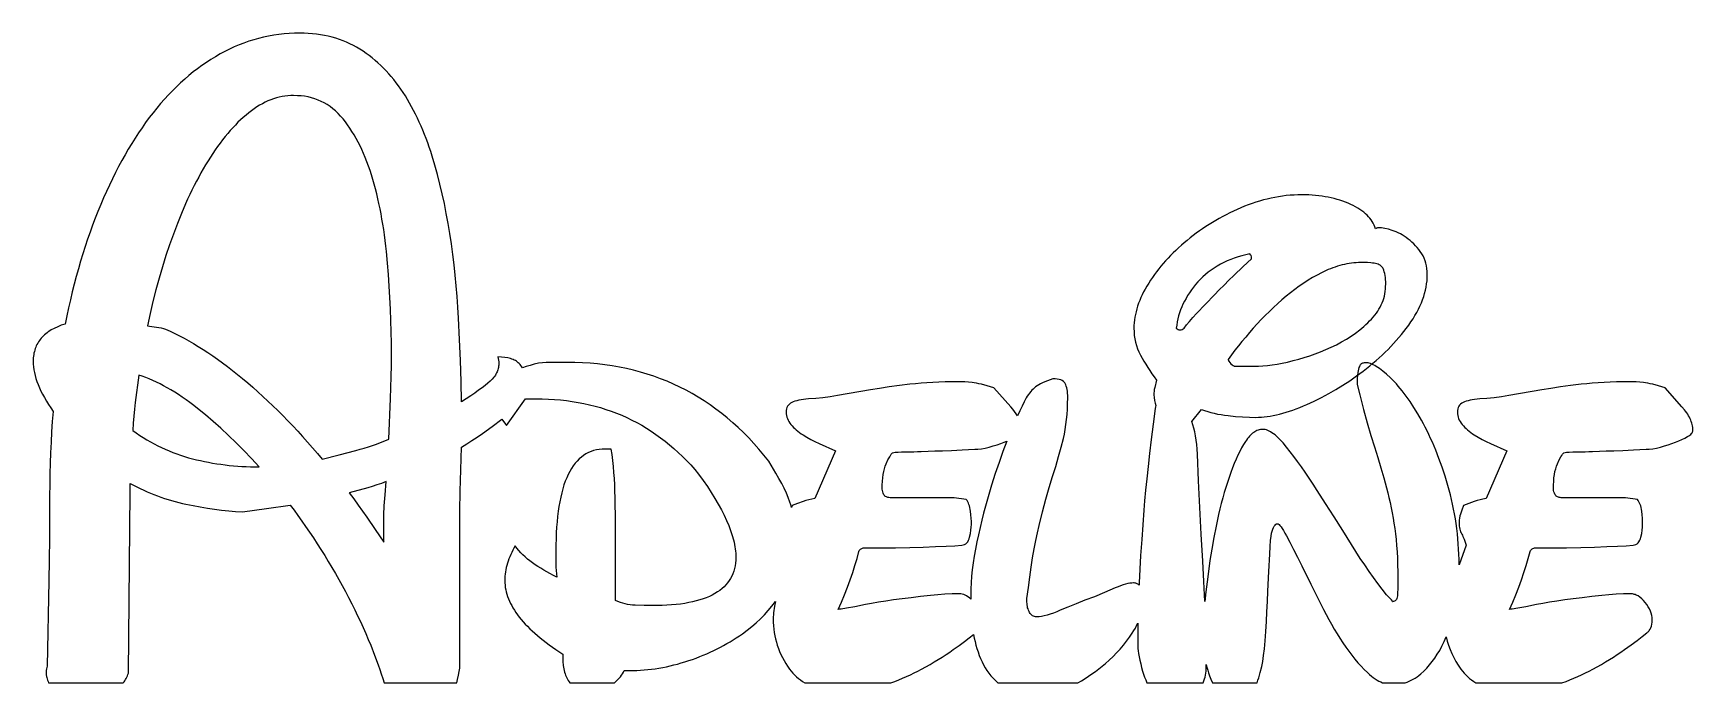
# Model space of a CAD drawing. Extents: x 4 to 207, y 8 to 88.
import ezdxf

# ---------------------------------------------------------------- set-up
doc = ezdxf.new("R2010")
doc.units = 0
doc.layers.add('CAMADA_1', color=18, linetype='CONTINUOUS')

msp = doc.modelspace()

# ---------------------------------------------------------------- linework, layer by layer
at = {"layer": 'CAMADA_1'}
for points in [[(6.26, 8.06), (15.38, 8.07), (15.49, 8.18), (15.58, 8.31), (15.68, 8.45), (15.76, 8.59), (15.84, 8.74), (15.91, 8.91), (15.97, 9.08), (16.03, 9.26), (16.24, 31.4), (16.24, 32.45), (16.65, 32.23), (17.06, 32.02), (17.48, 31.82), (17.9, 31.62), (18.32, 31.43), (18.74, 31.25), (19.16, 31.08), (19.59, 30.92), (20.01, 30.76), (20.44, 30.62), (20.88, 30.48), (21.31, 30.35), (21.75, 30.23), (22.19, 30.12), (22.63, 30.01), (23.07, 29.91), (23.95, 29.74), (24.83, 29.58), (25.71, 29.43), (26.58, 29.3), (27.44, 29.19), (28.3, 29.1), (29.15, 29.02), (30, 28.96), (32.92, 29.38), (35.83, 29.81), (36.3, 29.17), (36.78, 28.51), (37.25, 27.85), (37.72, 27.17), (38.19, 26.49), (38.66, 25.79), (39.12, 25.08), (39.59, 24.35), (40.05, 23.62), (40.49, 22.89), (40.93, 22.16), (41.36, 21.43), (41.78, 20.69), (42.19, 19.96), (42.59, 19.22), (42.98, 18.48), (43.35, 17.74), (43.72, 17), (44.08, 16.27), (44.42, 15.54), (44.75, 14.81), (45.07, 14.09), (45.38, 13.37), (45.68, 12.65), (46.16, 11.43), (46.59, 10.26), (46.79, 9.69), (46.97, 9.14), (47.15, 8.6), (47.31, 8.07), (56.21, 8.06), (56.32, 8.47), (56.44, 9), (56.52, 9.46), (56.57, 9.87), (56.58, 10.05), (56.58, 10.22), (56.58, 26.84), (56.6, 29.07), (56.64, 31.5), (56.7, 34.12), (56.8, 36.9), (57.43, 37.28), (58.07, 37.68), (58.7, 38.1), (59.34, 38.54), (60.54, 39.41), (61.74, 40.3), (62.3, 39.52), (64.63, 42.8), (65.9, 42.8), (66.67, 42.8), (67.42, 42.77), (68.17, 42.72), (68.9, 42.66), (69.63, 42.58), (70.35, 42.48), (71.05, 42.36), (71.75, 42.23), (72.44, 42.08), (73.13, 41.9), (73.8, 41.72), (74.46, 41.51), (75.11, 41.28), (75.76, 41.04), (76.4, 40.78), (77.02, 40.5), (77.64, 40.2), (78.25, 39.89), (78.85, 39.56), (79.44, 39.21), (80.02, 38.84), (80.59, 38.45), (81.15, 38.04), (81.71, 37.62), (82.25, 37.18), (82.79, 36.72), (83.32, 36.25), (83.83, 35.75), (84.34, 35.24), (84.84, 34.71), (85.33, 34.16), (85.81, 33.59), (86.36, 32.82), (86.88, 32.07), (87.36, 31.33), (87.8, 30.61), (88.21, 29.91), (88.59, 29.23), (88.92, 28.57), (89.23, 27.93), (89.49, 27.3), (89.72, 26.69), (89.92, 26.1), (90.08, 25.53), (90.15, 25.25), (90.21, 24.98), (90.25, 24.71), (90.29, 24.44), (90.33, 24.18), (90.35, 23.92), (90.36, 23.67), (90.37, 23.43), (90.36, 23.06), (90.32, 22.71), (90.27, 22.37), (90.2, 22.04), (90.11, 21.72), (90, 21.41), (89.87, 21.11), (89.72, 20.83), (89.55, 20.56), (89.36, 20.3), (89.15, 20.05), (88.92, 19.81), (88.67, 19.59), (88.4, 19.37), (88.11, 19.17), (87.8, 18.98), (87.47, 18.8), (87.12, 18.63), (86.74, 18.47), (86.35, 18.33), (85.94, 18.2), (85.51, 18.07), (85.06, 17.96), (84.59, 17.87), (84.1, 17.78), (83.58, 17.7), (83.05, 17.64), (82.5, 17.59), (81.93, 17.55), (81.34, 17.52), (80.73, 17.5), (80.09, 17.5), (79.15, 17.51), (78.03, 17.55), (77.72, 17.57), (77.42, 17.6), (77.12, 17.65), (76.82, 17.72), (76.53, 17.8), (76.23, 17.9), (75.94, 18.01), (75.65, 18.13), (75.65, 24.8), (75.63, 27.66), (75.59, 30.73), (75.57, 31.52), (75.54, 32.29), (75.5, 33.06), (75.45, 33.8), (75.38, 34.54), (75.3, 35.26), (75.22, 35.97), (75.12, 36.66), (74.37, 36.66), (74, 36.65), (73.64, 36.61), (73.3, 36.55), (72.96, 36.47), (72.64, 36.36), (72.32, 36.22), (72.02, 36.06), (71.73, 35.88), (71.46, 35.67), (71.19, 35.44), (70.94, 35.19), (70.7, 34.91), (70.47, 34.6), (70.25, 34.27), (70.04, 33.92), (69.85, 33.54), (69.67, 33.14), (69.49, 32.71), (69.33, 32.26), (69.19, 31.78), (69.05, 31.28), (68.93, 30.76), (68.82, 30.21), (68.72, 29.63), (68.63, 29.04), (68.55, 28.41), (68.49, 27.77), (68.43, 27.1), (68.39, 26.4), (68.36, 25.68), (68.34, 24.94), (68.34, 24.17), (68.34, 22.58), (68.35, 22.2), (68.37, 21.81), (68.4, 21.41), (68.44, 20.99), (68.03, 21.2), (67.62, 21.42), (67.23, 21.63), (66.86, 21.85), (66.49, 22.07), (66.14, 22.29), (65.8, 22.51), (65.48, 22.74), (65.17, 22.97), (64.87, 23.2), (64.59, 23.45), (64.31, 23.7), (64.06, 23.97), (63.81, 24.24), (63.58, 24.51), (63.36, 24.8), (63.21, 24.54), (63.06, 24.27), (62.93, 24.01), (62.81, 23.74), (62.69, 23.48), (62.59, 23.21), (62.49, 22.95), (62.41, 22.68), (62.33, 22.42), (62.27, 22.15), (62.22, 21.89), (62.17, 21.63), (62.14, 21.36), (62.11, 21.1), (62.1, 20.83), (62.09, 20.57), (62.1, 20.29), (62.12, 20.01), (62.15, 19.73), (62.2, 19.45), (62.26, 19.17), (62.34, 18.89), (62.43, 18.62), (62.53, 18.34), (62.65, 18.06), (62.78, 17.78), (62.93, 17.5), (63.09, 17.22), (63.26, 16.93), (63.45, 16.65), (63.65, 16.37), (63.86, 16.09), (64.09, 15.81), (64.34, 15.53), (64.59, 15.25), (64.86, 14.97), (65.15, 14.68), (65.44, 14.4), (65.76, 14.12), (66.08, 13.84), (66.42, 13.55), (66.77, 13.27), (67.14, 12.99), (67.52, 12.7), (67.92, 12.42), (68.33, 12.13), (69.19, 11.56), (69.19, 11.14), (69.2, 10.65), (69.24, 10.19), (69.27, 9.97), (69.31, 9.76), (69.35, 9.56), (69.4, 9.36), (69.46, 9.17), (69.53, 8.99), (69.6, 8.82), (69.68, 8.65), (69.76, 8.49), (69.85, 8.34), (69.95, 8.2), (70.06, 8.06), (75.51, 8.06), (75.72, 8.25), (75.9, 8.43), (76.07, 8.61), (76.23, 8.8), (76.37, 8.99), (76.5, 9.17), (76.61, 9.36), (76.7, 9.55), (77.34, 9.55), (77.79, 9.56), (78.24, 9.57), (78.69, 9.6), (79.14, 9.63), (79.6, 9.67), (80.05, 9.72), (80.5, 9.79), (80.95, 9.86), (81.41, 9.94), (81.86, 10.03), (82.32, 10.13), (82.77, 10.24), (83.23, 10.36), (83.68, 10.49), (84.14, 10.62), (84.59, 10.77), (85.05, 10.93), (85.5, 11.09), (85.94, 11.26), (86.37, 11.43), (86.8, 11.61), (87.23, 11.8), (87.65, 12), (88.06, 12.2), (88.47, 12.41), (88.87, 12.62), (89.27, 12.85), (89.66, 13.07), (90.04, 13.31), (90.42, 13.55), (90.79, 13.8), (91.16, 14.05), (91.75, 14.49), (92.31, 14.94), (92.85, 15.4), (93.37, 15.89), (93.86, 16.39), (94.33, 16.91), (94.78, 17.44), (95.2, 18), (95.08, 17.43), (95.04, 17.16), (95, 16.89), (94.97, 16.63), (94.95, 16.38), (94.94, 16.12), (94.93, 15.88), (94.94, 15.46), (94.96, 15.04), (95, 14.63), (95.06, 14.22), (95.13, 13.82), (95.21, 13.43), (95.32, 13.03), (95.43, 12.65), (95.57, 12.27), (95.72, 11.89), (95.88, 11.52), (96.06, 11.15), (96.26, 10.79), (96.47, 10.43), (96.7, 10.08), (96.94, 9.74), (97.14, 9.49), (97.34, 9.25), (97.56, 9.02), (97.78, 8.8), (98.02, 8.6), (98.26, 8.41), (98.52, 8.23), (98.79, 8.06), (109.31, 8.06), (109.8, 8.24), (110.29, 8.43), (110.77, 8.63), (111.25, 8.83), (111.72, 9.05), (112.18, 9.27), (112.64, 9.5), (113.09, 9.74), (113.63, 10.03), (114.15, 10.32), (114.65, 10.62), (115.14, 10.91), (115.62, 11.21), (116.08, 11.51), (116.53, 11.82), (116.96, 12.12), (117.68, 12.64), (118.34, 13.13), (118.93, 13.58), (119.46, 13.99), (119.54, 13.54), (119.64, 13.1), (119.75, 12.67), (119.87, 12.24), (120, 11.83), (120.15, 11.42), (120.31, 11.02), (120.49, 10.63), (120.67, 10.26), (120.87, 9.91), (121.09, 9.56), (121.33, 9.24), (121.58, 8.92), (121.84, 8.62), (122.13, 8.34), (122.42, 8.06), (132.2, 8.06), (132.65, 8.32), (133.09, 8.58), (133.52, 8.86), (133.94, 9.15), (134.36, 9.45), (134.77, 9.76), (135.18, 10.08), (135.58, 10.42), (136.06, 10.85), (136.52, 11.29), (136.96, 11.74), (137.38, 12.19), (137.78, 12.66), (138.16, 13.14), (138.52, 13.63), (138.86, 14.13), (139.06, 14.44), (139.25, 14.76), (139.41, 15.06), (139.56, 15.37), (139.56, 12.51), (139.57, 12.27), (139.6, 11.98), (139.65, 11.64), (139.72, 11.24), (139.81, 10.81), (139.91, 10.38), (140.02, 9.94), (140.14, 9.49), (140.26, 9.12), (140.38, 8.76), (140.52, 8.41), (140.66, 8.06), (147.56, 8.07), (147.64, 8.3), (147.72, 8.54), (147.78, 8.77), (147.83, 9.01), (147.88, 9.25), (147.9, 9.49), (147.92, 9.73), (147.93, 9.97), (147.92, 10.32), (148.01, 9.97), (148.1, 9.62), (148.21, 9.28), (148.33, 8.93), (148.5, 8.49), (148.7, 8.06), (154.14, 8.06), (154.25, 8.37), (154.35, 8.68), (154.44, 8.99), (154.52, 9.31), (154.71, 10.07), (154.84, 10.68), (154.94, 11.39), (155.04, 12.23), (155.13, 13.21), (155.21, 14.34), (155.29, 15.54), (155.36, 16.76), (155.42, 18), (155.48, 19.26), (155.58, 21.67), (155.69, 23.81), (155.74, 24.73), (155.79, 25.45), (155.85, 26), (155.9, 26.35), (155.98, 26.63), (156.06, 26.86), (156.15, 27.06), (156.24, 27.23), (156.34, 27.36), (156.44, 27.45), (156.49, 27.48), (156.54, 27.5), (156.59, 27.51), (156.64, 27.52), (156.68, 27.51), (156.73, 27.5), (156.83, 27.43), (156.95, 27.31), (157.08, 27.15), (157.22, 26.94), (157.39, 26.69), (157.56, 26.38), (157.75, 26.04), (158.17, 25.25), (158.61, 24.38), (159.09, 23.43), (159.61, 22.38), (160.72, 20.12), (161.94, 17.67), (162.26, 17.04), (162.58, 16.42), (162.91, 15.82), (163.25, 15.22), (163.59, 14.64), (163.93, 14.07), (164.28, 13.51), (164.64, 12.96), (165, 12.43), (165.36, 11.92), (165.73, 11.43), (166.11, 10.96), (166.48, 10.51), (166.87, 10.09), (167.26, 9.69), (167.65, 9.31), (167.89, 9.09), (168.13, 8.89), (168.36, 8.71), (168.59, 8.55), (168.83, 8.4), (169.06, 8.27), (169.29, 8.16), (169.51, 8.06), (172.27, 8.06), (172.52, 8.15), (172.77, 8.25), (173.01, 8.37), (173.25, 8.49), (173.49, 8.64), (173.72, 8.79), (173.94, 8.96), (174.17, 9.15), (174.54, 9.49), (174.9, 9.85), (175.25, 10.24), (175.58, 10.66), (175.9, 11.09), (176.2, 11.55), (176.49, 12.03), (176.76, 12.53), (177.04, 13.11), (177.3, 13.69), (177.42, 13.17), (177.58, 12.65), (177.76, 12.14), (177.97, 11.64), (178.21, 11.15), (178.47, 10.67), (178.76, 10.2), (179.09, 9.74), (179.28, 9.49), (179.48, 9.25), (179.7, 9.02), (179.92, 8.8), (180.16, 8.6), (180.4, 8.41), (180.66, 8.23), (180.93, 8.07), (191.45, 8.06), (191.95, 8.24), (192.43, 8.43), (192.91, 8.63), (193.39, 8.83), (193.86, 9.05), (194.32, 9.27), (194.78, 9.5), (195.24, 9.74), (195.77, 10.03), (196.29, 10.32), (196.8, 10.62), (197.29, 10.91), (197.76, 11.21), (198.22, 11.51), (198.67, 11.82), (199.1, 12.12), (199.91, 12.7), (200.64, 13.24), (201.28, 13.74), (201.85, 14.18), (201.93, 14.24), (202, 14.3), (202.07, 14.37), (202.13, 14.44), (202.24, 14.61), (202.33, 14.79), (202.4, 15), (202.45, 15.24), (202.48, 15.49), (202.49, 15.77), (202.48, 16.04), (202.44, 16.3), (202.37, 16.57), (202.28, 16.83), (202.16, 17.1), (202.01, 17.36), (201.84, 17.63), (201.64, 17.89), (201.43, 18.14), (201.21, 18.35), (200.99, 18.54), (200.77, 18.68), (200.66, 18.75), (200.54, 18.8), (200.43, 18.85), (200.31, 18.88), (200.2, 18.91), (200.08, 18.93), (199.96, 18.95), (199.84, 18.95), (198.98, 18.94), (198.09, 18.9), (197.21, 18.83), (196.35, 18.74), (195.11, 18.6), (193.94, 18.47), (192.84, 18.33), (191.81, 18.19), (190.84, 18.05), (189.94, 17.91), (189.11, 17.77), (188.35, 17.63), (187.05, 17.37), (186.06, 17.19), (185.38, 17.08), (185.16, 17.05), (185.02, 17.04), (185.43, 17.94), (185.81, 18.84), (186.17, 19.74), (186.5, 20.64), (186.8, 21.54), (187.08, 22.42), (187.33, 23.28), (187.56, 24.14), (187.61, 24.24), (187.68, 24.32), (187.75, 24.4), (187.82, 24.46), (187.91, 24.5), (188, 24.54), (188.09, 24.56), (188.19, 24.56), (190.16, 24.57), (192.02, 24.59), (193.78, 24.62), (195.45, 24.67), (196.95, 24.72), (198.24, 24.77), (199.31, 24.83), (200.16, 24.88), (200.34, 24.92), (200.5, 24.98), (200.64, 25.07), (200.77, 25.18), (200.88, 25.32), (200.97, 25.49), (201.05, 25.67), (201.11, 25.89), (201.21, 26.32), (201.27, 26.72), (201.31, 27.09), (201.32, 27.42), (201.32, 27.8), (201.3, 28.2), (201.27, 28.62), (201.22, 29.06), (201.19, 29.28), (201.15, 29.49), (201.09, 29.69), (201.03, 29.87), (200.96, 30.04), (200.88, 30.2), (200.79, 30.35), (200.69, 30.49), (199.21, 30.7), (191.37, 30.7), (191.24, 30.71), (191.13, 30.73), (191.02, 30.76), (190.92, 30.8), (190.83, 30.85), (190.75, 30.91), (190.69, 30.99), (190.63, 31.07), (190.54, 31.26), (190.47, 31.43), (190.43, 31.6), (190.42, 31.76), (190.42, 32.25), (190.45, 32.71), (190.48, 33.14), (190.54, 33.54), (190.6, 33.91), (190.69, 34.24), (190.78, 34.55), (190.89, 34.83), (191.12, 35.32), (191.33, 35.71), (191.43, 35.87), (191.52, 36.01), (191.61, 36.12), (191.69, 36.21), (191.99, 36.26), (192.35, 36.29), (192.78, 36.31), (193.28, 36.32), (194.28, 36.33), (194.75, 36.35), (195.18, 36.37), (196.03, 36.41), (196.88, 36.42), (197.8, 36.44), (198.89, 36.48), (200.19, 36.54), (201.75, 36.63), (201.94, 36.64), (202.14, 36.65), (202.56, 36.7), (203.01, 36.78), (203.5, 36.9), (203.99, 37.03), (204.46, 37.18), (204.92, 37.33), (205.35, 37.48), (205.76, 37.64), (206.14, 37.81), (206.5, 37.99), (206.83, 38.17), (206.98, 38.26), (207.11, 38.36), (207.22, 38.45), (207.31, 38.55), (207.38, 38.65), (207.43, 38.76), (207.46, 38.86), (207.47, 38.96), (207.46, 39.14), (207.45, 39.31), (207.42, 39.48), (207.38, 39.66), (207.34, 39.83), (207.28, 40.01), (207.21, 40.19), (207.14, 40.37), (207.05, 40.55), (206.95, 40.73), (206.84, 40.91), (206.72, 41.09), (206.59, 41.27), (206.45, 41.45), (206.14, 41.82), (204.08, 44.15), (203.28, 44.39), (202.57, 44.58), (202.25, 44.65), (201.95, 44.71), (201.68, 44.75), (201.43, 44.79), (200.97, 44.83), (200.53, 44.87), (200.12, 44.89), (199.74, 44.89), (198.93, 44.89), (198.13, 44.87), (197.36, 44.85), (196.61, 44.81), (195.88, 44.77), (195.17, 44.72), (194.48, 44.65), (193.81, 44.58), (192.51, 44.41), (191.28, 44.25), (190.1, 44.07), (188.99, 43.89), (184.96, 43.2), (184.05, 43.05), (183.15, 42.93), (182.27, 42.84), (181.42, 42.78), (181.08, 42.75), (180.77, 42.71), (180.48, 42.67), (180.21, 42.62), (179.96, 42.56), (179.74, 42.5), (179.53, 42.43), (179.35, 42.35), (179.19, 42.26), (179.05, 42.16), (178.93, 42.04), (178.84, 41.9), (178.76, 41.75), (178.71, 41.58), (178.67, 41.39), (178.66, 41.19), (178.67, 40.98), (178.7, 40.77), (178.74, 40.57), (178.81, 40.38), (178.89, 40.19), (178.99, 40.01), (179.11, 39.83), (179.25, 39.65), (179.4, 39.48), (179.56, 39.31), (179.73, 39.15), (179.91, 38.99), (180.1, 38.83), (180.3, 38.68), (180.51, 38.53), (180.73, 38.38), (181.19, 38.1), (181.67, 37.83), (182.17, 37.57), (182.69, 37.32), (184.7, 36.42), (182.16, 30.6), (181.79, 30.53), (181.43, 30.45), (181.08, 30.35), (180.73, 30.23), (180.05, 29.98), (179.4, 29.75), (179.21, 29.17), (179.03, 28.69), (178.96, 28.47), (178.91, 28.22), (178.88, 27.94), (178.87, 27.63), (178.88, 27.43), (178.89, 27.23), (178.92, 27.04), (178.95, 26.86), (179, 26.7), (179.05, 26.54), (179.12, 26.39), (179.19, 26.26), (179.27, 26.12), (179.34, 25.97), (179.48, 25.65), (179.61, 25.28), (179.72, 24.88), (178.87, 22.49), (178.86, 23.14), (178.84, 23.78), (178.81, 24.42), (178.77, 25.05), (178.72, 25.68), (178.66, 26.3), (178.59, 26.92), (178.5, 27.53), (178.41, 28.13), (178.31, 28.73), (178.2, 29.32), (178.08, 29.9), (177.95, 30.48), (177.81, 31.05), (177.66, 31.62), (177.5, 32.18), (177.15, 33.32), (176.78, 34.43), (176.4, 35.49), (176.01, 36.51), (175.6, 37.49), (175.38, 37.96), (175.17, 38.42), (174.95, 38.88), (174.73, 39.32), (174.5, 39.75), (174.27, 40.17), (173.81, 40.98), (173.34, 41.75), (172.87, 42.47), (172.39, 43.14), (172.15, 43.46), (171.91, 43.76), (171.67, 44.06), (171.43, 44.34), (171.19, 44.62), (170.95, 44.88), (170.7, 45.13), (170.46, 45.36), (169.98, 45.8), (169.54, 46.17), (169.12, 46.49), (168.92, 46.63), (168.73, 46.75), (168.54, 46.86), (168.36, 46.96), (168.19, 47.03), (168.03, 47.1), (167.87, 47.15), (167.72, 47.19), (167.58, 47.21), (167.44, 47.22), (167.27, 47.2), (167.11, 47.17), (167.04, 47.14), (166.97, 47.1), (166.9, 47.06), (166.85, 47.02), (166.79, 46.96), (166.74, 46.91), (166.66, 46.77), (166.59, 46.61), (166.54, 46.42), (166.47, 46.03), (166.42, 45.67), (166.39, 45.32), (166.38, 44.99), (166.38, 44.57), (166.7, 43.3), (167.17, 41.51), (167.63, 39.86), (168.07, 38.33), (168.5, 36.94), (168.91, 35.64), (169.3, 34.36), (169.65, 33.12), (169.98, 31.91), (170.14, 31.31), (170.28, 30.71), (170.42, 30.1), (170.55, 29.48), (170.67, 28.85), (170.79, 28.22), (170.89, 27.58), (170.99, 26.94), (171.08, 26.27), (171.15, 25.58), (171.22, 24.85), (171.27, 24.09), (171.31, 23.3), (171.34, 22.48), (171.35, 21.63), (171.36, 20.74), (171.36, 20.1), (171.35, 19.54), (171.33, 19.06), (171.31, 18.68), (171.29, 18.52), (171.25, 18.38), (171.2, 18.26), (171.14, 18.16), (171.05, 18.09), (170.96, 18.03), (170.85, 18), (170.72, 17.99), (170.73, 17.99), (170.74, 18), (170.72, 18.04), (170.59, 18.2), (170.35, 18.47), (169.98, 18.84), (169.45, 19.51), (168.92, 20.21), (168.39, 20.94), (167.85, 21.69), (167.32, 22.48), (166.78, 23.28), (166.24, 24.12), (165.69, 24.98), (164.62, 26.7), (163.56, 28.38), (162.53, 30.01), (161.51, 31.6), (161.01, 32.36), (160.52, 33.1), (160.04, 33.81), (159.57, 34.48), (159.1, 35.13), (158.64, 35.75), (158.19, 36.33), (157.75, 36.89), (157.32, 37.4), (157.12, 37.63), (156.92, 37.84), (156.72, 38.04), (156.52, 38.21), (156.34, 38.38), (156.15, 38.52), (155.97, 38.65), (155.8, 38.76), (155.63, 38.85), (155.46, 38.93), (155.3, 38.99), (155.14, 39.03), (154.99, 39.05), (154.84, 39.06), (154.7, 39.06), (154.55, 39.04), (154.41, 39.01), (154.27, 38.97), (154.13, 38.92), (154, 38.85), (153.86, 38.78), (153.73, 38.69), (153.6, 38.59), (153.47, 38.48), (153.34, 38.36), (153.21, 38.23), (153.09, 38.08), (152.96, 37.93), (152.84, 37.76), (152.72, 37.58), (152.49, 37.2), (152.25, 36.79), (152.02, 36.35), (151.8, 35.89), (151.57, 35.4), (151.35, 34.88), (151.14, 34.34), (150.92, 33.77), (150.71, 33.18), (150.51, 32.57), (150.32, 31.95), (150.13, 31.32), (149.95, 30.67), (149.77, 30), (149.6, 29.33), (149.44, 28.63), (149.14, 27.23), (148.86, 25.82), (148.61, 24.42), (148.38, 23.02), (148.19, 21.69), (148.02, 20.41), (147.88, 19.18), (147.76, 18), (147.65, 20.46), (147.5, 22.94), (147.3, 26.24), (147.13, 29.52), (146.99, 32.78), (146.87, 36.02), (146.82, 36.63), (146.76, 37.2), (146.69, 37.75), (146.61, 38.26), (146.52, 38.75), (146.41, 39.2), (146.3, 39.63), (146.17, 40.02), (147.34, 41.48), (147.71, 41.35), (148.1, 41.24), (148.49, 41.13), (148.9, 41.03), (149.31, 40.94), (149.74, 40.87), (150.17, 40.8), (150.62, 40.74), (151.5, 40.65), (152.37, 40.58), (153.2, 40.54), (154.01, 40.53), (154.34, 40.54), (154.68, 40.55), (155.03, 40.59), (155.39, 40.63), (155.75, 40.68), (156.13, 40.75), (156.51, 40.83), (156.89, 40.93), (157.29, 41.03), (157.69, 41.15), (158.1, 41.28), (158.51, 41.42), (158.94, 41.58), (159.37, 41.75), (159.81, 41.93), (160.25, 42.12), (161.15, 42.53), (162.03, 42.97), (162.91, 43.44), (163.78, 43.93), (164.63, 44.45), (165.48, 45.01), (166.31, 45.59), (167.14, 46.19), (167.54, 46.51), (167.94, 46.83), (168.33, 47.15), (168.72, 47.48), (169.09, 47.81), (169.46, 48.15), (169.82, 48.49), (170.17, 48.84), (170.51, 49.2), (170.85, 49.55), (171.18, 49.92), (171.5, 50.28), (171.81, 50.66), (172.11, 51.04), (172.41, 51.42), (172.7, 51.81), (172.97, 52.2), (173.23, 52.59), (173.47, 52.98), (173.69, 53.37), (173.9, 53.75), (174.08, 54.14), (174.25, 54.53), (174.4, 54.92), (174.54, 55.3), (174.65, 55.69), (174.75, 56.08), (174.83, 56.46), (174.89, 56.85), (174.94, 57.23), (174.96, 57.62), (174.97, 58), (174.96, 58.37), (174.93, 58.72), (174.88, 59.05), (174.8, 59.38), (174.7, 59.69), (174.59, 59.99), (174.45, 60.27), (174.29, 60.54), (174.11, 60.8), (173.92, 61.05), (173.73, 61.29), (173.53, 61.52), (173.32, 61.74), (173.1, 61.95), (172.88, 62.15), (172.64, 62.34), (172.41, 62.52), (172.16, 62.69), (171.92, 62.84), (171.68, 62.98), (171.43, 63.1), (171.18, 63.22), (170.94, 63.32), (170.69, 63.4), (170.21, 63.54), (169.77, 63.64), (169.57, 63.68), (169.38, 63.7), (169.21, 63.72), (169.04, 63.72), (168.95, 63.72), (168.87, 63.71), (168.82, 63.69), (168.78, 63.67), (168.75, 63.64), (168.71, 63.63), (168.62, 63.61), (168.55, 63.84), (168.46, 64.05), (168.35, 64.27), (168.23, 64.47), (168.1, 64.68), (167.95, 64.88), (167.78, 65.07), (167.6, 65.26), (167.4, 65.44), (167.19, 65.62), (166.97, 65.79), (166.72, 65.96), (166.47, 66.12), (166.19, 66.28), (165.91, 66.43), (165.6, 66.58), (165.29, 66.72), (164.96, 66.85), (164.63, 66.98), (164.29, 67.09), (163.95, 67.19), (163.59, 67.29), (163.23, 67.38), (162.86, 67.45), (162.48, 67.52), (162.1, 67.58), (161.7, 67.63), (161.3, 67.67), (160.89, 67.7), (160.48, 67.73), (160.05, 67.74), (159.62, 67.74), (159.14, 67.74), (158.67, 67.72), (158.19, 67.69), (157.72, 67.65), (157.25, 67.59), (156.78, 67.52), (156.31, 67.44), (155.85, 67.35), (155.38, 67.24), (154.92, 67.12), (154.45, 66.99), (153.99, 66.85), (153.53, 66.7), (153.07, 66.53), (152.61, 66.35), (152.15, 66.16), (151.7, 65.95), (151.25, 65.75), (150.81, 65.53), (150.37, 65.31), (149.94, 65.09), (149.52, 64.85), (149.1, 64.61), (148.69, 64.37), (148.28, 64.12), (147.88, 63.86), (147.48, 63.6), (147.09, 63.33), (146.71, 63.05), (146.33, 62.77), (145.95, 62.48), (145.59, 62.18), (145.23, 61.89), (144.88, 61.58), (144.53, 61.27), (144.2, 60.96), (143.88, 60.65), (143.56, 60.33), (143.25, 60.01), (142.95, 59.68), (142.66, 59.35), (142.38, 59.02), (142.11, 58.68), (141.85, 58.34), (141.59, 58), (141.34, 57.65), (141.1, 57.3), (140.88, 56.94), (140.66, 56.59), (140.45, 56.23), (140.26, 55.88), (140.09, 55.53), (139.93, 55.18), (139.78, 54.83), (139.64, 54.48), (139.53, 54.14), (139.42, 53.79), (139.33, 53.45), (139.25, 53.11), (139.19, 52.77), (139.14, 52.44), (139.1, 52.1), (139.08, 51.77), (139.08, 51.44), (139.09, 50.99), (139.12, 50.56), (139.19, 50.13), (139.27, 49.72), (139.39, 49.31), (139.52, 48.91), (139.68, 48.53), (139.87, 48.15), (140.07, 47.78), (140.29, 47.41), (140.52, 47.03), (140.76, 46.64), (141.01, 46.26), (141.27, 45.87), (141.54, 45.48), (141.83, 45.08), (141.62, 44.18), (141.57, 43.95), (141.54, 43.72), (141.52, 43.5), (141.51, 43.28), (141.56, 42.94), (141.61, 42.6), (141.68, 42.28), (141.76, 41.97), (141.71, 41.81), (141.68, 41.63), (141.43, 39.68), (141.2, 37.84), (140.99, 36.11), (140.81, 34.5), (140.64, 33), (140.51, 31.61), (140.39, 30.34), (140.3, 29.19), (140.04, 25.6), (139.88, 23.63), (139.72, 20.29), (139.71, 20.02), (139.64, 20.08), (139.57, 20.13), (139.49, 20.17), (139.41, 20.21), (139.32, 20.23), (139.23, 20.25), (139.12, 20.27), (139.02, 20.27), (138.8, 20.26), (138.56, 20.23), (138.31, 20.19), (138.04, 20.12), (137.75, 20.04), (137.45, 19.94), (137.13, 19.82), (136.79, 19.69), (135.47, 19.12), (134.25, 18.57), (133.08, 18.15), (131.99, 17.74), (130.99, 17.33), (130.07, 16.93), (129.64, 16.75), (129.23, 16.59), (128.84, 16.45), (128.47, 16.34), (128.11, 16.25), (127.78, 16.19), (127.46, 16.15), (127.16, 16.14), (127.03, 16.15), (126.91, 16.17), (126.79, 16.21), (126.68, 16.27), (126.58, 16.35), (126.48, 16.44), (126.39, 16.54), (126.31, 16.67), (126.24, 16.8), (126.17, 16.95), (126.12, 17.1), (126.07, 17.25), (126.04, 17.41), (126.01, 17.58), (126, 17.76), (125.99, 17.94), (125.99, 18.36), (126.16, 19.71), (126.32, 20.99), (126.5, 22.2), (126.68, 23.35), (126.87, 24.44), (127.07, 25.46), (127.27, 26.42), (127.48, 27.31), (127.9, 28.98), (128.31, 30.53), (128.72, 31.97), (129.12, 33.29), (129.5, 34.54), (129.85, 35.73), (130.16, 36.87), (130.44, 37.95), (130.56, 38.49), (130.67, 39.06), (130.76, 39.65), (130.84, 40.26), (130.9, 40.89), (130.94, 41.55), (130.96, 42.23), (130.97, 42.93), (130.97, 43.21), (130.95, 43.48), (130.93, 43.72), (130.89, 43.95), (130.85, 44.16), (130.79, 44.35), (130.73, 44.52), (130.65, 44.68), (130.61, 44.75), (130.56, 44.81), (130.5, 44.88), (130.44, 44.93), (130.3, 45.03), (130.12, 45.11), (129.92, 45.18), (129.7, 45.22), (129.45, 45.25), (129.17, 45.26), (128.81, 45.13), (128.48, 45), (128.18, 44.87), (127.9, 44.74), (127.65, 44.62), (127.42, 44.5), (127.22, 44.37), (127.05, 44.25), (126.9, 44.13), (126.74, 43.99), (126.59, 43.85), (126.44, 43.69), (126.3, 43.51), (126.16, 43.33), (126.02, 43.14), (125.89, 42.93), (125.64, 42.45), (125.38, 41.92), (125.1, 41.34), (124.82, 40.7), (124.65, 40.98), (124.46, 41.26), (124.24, 41.54), (124, 41.82), (121.94, 44.15), (121.13, 44.39), (120.43, 44.58), (120.11, 44.65), (119.81, 44.71), (119.54, 44.75), (119.29, 44.79), (118.82, 44.83), (118.39, 44.87), (117.98, 44.89), (117.59, 44.89), (116.78, 44.89), (115.99, 44.87), (115.22, 44.85), (114.47, 44.81), (113.74, 44.77), (113.03, 44.72), (112.34, 44.65), (111.66, 44.58), (110.37, 44.41), (109.14, 44.25), (107.96, 44.07), (106.85, 43.89), (102.82, 43.2), (101.9, 43.05), (101.01, 42.93), (100.13, 42.84), (99.27, 42.78), (98.94, 42.75), (98.63, 42.71), (98.34, 42.67), (98.07, 42.62), (97.82, 42.56), (97.6, 42.5), (97.39, 42.43), (97.21, 42.35), (97.05, 42.26), (96.91, 42.16), (96.79, 42.04), (96.69, 41.9), (96.62, 41.75), (96.56, 41.58), (96.53, 41.39), (96.52, 41.19), (96.53, 40.98), (96.56, 40.77), (96.6, 40.57), (96.67, 40.38), (96.75, 40.19), (96.85, 40.01), (96.97, 39.83), (97.1, 39.65), (97.25, 39.48), (97.41, 39.31), (97.58, 39.15), (97.76, 38.99), (97.95, 38.83), (98.16, 38.68), (98.37, 38.53), (98.59, 38.38), (99.05, 38.1), (99.53, 37.83), (100.02, 37.57), (100.54, 37.32), (102.56, 36.42), (100.01, 30.6), (99.65, 30.53), (99.29, 30.45), (98.93, 30.35), (98.59, 30.23), (97.91, 29.98), (97.26, 29.75), (97.18, 29.51), (97.09, 29.83), (96.98, 30.15), (96.78, 30.71), (96.55, 31.27), (96.28, 31.85), (95.98, 32.43), (95.64, 33.04), (95.26, 33.7), (94.39, 35.18), (93.79, 35.92), (93.19, 36.64), (92.57, 37.34), (91.94, 38.01), (91.3, 38.66), (90.65, 39.28), (89.99, 39.88), (89.31, 40.46), (88.63, 41.02), (87.93, 41.55), (87.22, 42.05), (86.5, 42.54), (85.77, 43), (85.03, 43.43), (84.27, 43.84), (83.51, 44.23), (82.73, 44.6), (81.94, 44.94), (81.14, 45.26), (80.33, 45.55), (79.51, 45.83), (78.68, 46.07), (77.83, 46.3), (76.98, 46.5), (76.11, 46.67), (75.23, 46.83), (74.34, 46.96), (73.44, 47.06), (72.52, 47.15), (71.6, 47.2), (70.66, 47.24), (69.72, 47.25), (68.02, 47.25), (67.59, 47.25), (67.15, 47.23), (66.69, 47.19), (66.22, 47.15), (65.69, 47.02), (65.18, 46.89), (64.71, 46.74), (64.26, 46.58), (64.17, 46.73), (64.07, 46.86), (63.96, 46.99), (63.84, 47.12), (63.74, 47.22), (63.62, 47.31), (63.51, 47.39), (63.38, 47.47), (63.24, 47.54), (63.1, 47.61), (62.95, 47.66), (62.79, 47.72), (62.63, 47.76), (62.45, 47.8), (62.08, 47.87), (61.68, 47.9), (61.24, 47.92), (61.29, 47.74), (61.32, 47.54), (61.34, 47.32), (61.35, 47.07), (61.35, 46.92), (61.33, 46.78), (61.31, 46.64), (61.28, 46.5), (61.25, 46.36), (61.2, 46.22), (61.15, 46.09), (61.08, 45.96), (61.01, 45.82), (60.94, 45.7), (60.85, 45.57), (60.75, 45.44), (60.54, 45.19), (60.29, 44.95), (60, 44.7), (59.68, 44.43), (59.3, 44.15), (58.89, 43.84), (58.43, 43.51), (57.93, 43.16), (56.8, 42.41), (56.73, 44.92), (56.65, 47.47), (56.55, 50.05), (56.43, 52.68), (56.35, 54), (56.26, 55.31), (56.15, 56.61), (56.03, 57.91), (55.89, 59.2), (55.73, 60.47), (55.56, 61.74), (55.37, 63.01), (55.16, 64.25), (54.93, 65.48), (54.69, 66.7), (54.43, 67.89), (54.15, 69.07), (53.85, 70.22), (53.53, 71.36), (53.2, 72.48), (53.02, 73.04), (52.84, 73.58), (52.65, 74.11), (52.46, 74.64), (52.26, 75.15), (52.05, 75.66), (51.84, 76.16), (51.62, 76.65), (51.4, 77.14), (51.16, 77.61), (50.93, 78.07), (50.68, 78.53), (50.43, 78.98), (50.18, 79.42), (49.92, 79.85), (49.65, 80.27), (49.37, 80.68), (49.09, 81.08), (48.8, 81.47), (48.5, 81.85), (48.2, 82.22), (47.89, 82.57), (47.57, 82.92), (47.24, 83.26), (46.9, 83.58), (46.56, 83.9), (46.21, 84.2), (45.86, 84.5), (45.49, 84.78), (45.12, 85.05), (44.74, 85.31), (44.35, 85.56), (43.96, 85.8), (43.56, 86.02), (43.14, 86.23), (42.72, 86.42), (42.29, 86.59), (41.85, 86.76), (41.41, 86.9), (40.95, 87.03), (40.49, 87.15), (40.01, 87.25), (39.53, 87.33), (39.04, 87.4), (38.54, 87.45), (38.04, 87.49), (37.52, 87.51), (36.99, 87.52), (36.35, 87.51), (35.71, 87.48), (35.07, 87.43), (34.44, 87.36), (33.81, 87.27), (33.19, 87.16), (32.57, 87.03), (31.96, 86.89), (31.36, 86.72), (30.76, 86.53), (30.16, 86.32), (29.57, 86.09), (28.98, 85.84), (28.4, 85.57), (27.82, 85.29), (27.25, 84.98), (26.69, 84.65), (26.13, 84.31), (25.58, 83.95), (25.03, 83.58), (24.49, 83.18), (23.96, 82.78), (23.44, 82.35), (22.92, 81.91), (22.41, 81.45), (21.91, 80.97), (21.42, 80.48), (20.93, 79.98), (20.45, 79.45), (19.97, 78.91), (19.5, 78.35), (19.04, 77.78), (18.59, 77.19), (18.14, 76.58), (17.71, 75.96), (17.27, 75.33), (16.85, 74.68), (16.43, 74.02), (16.02, 73.34), (15.62, 72.64), (15.22, 71.93), (14.83, 71.21), (14.45, 70.47), (14.07, 69.72), (13.7, 68.95), (13.34, 68.16), (12.99, 67.37), (12.64, 66.55), (12.3, 65.73), (11.97, 64.89), (11.65, 64.04), (11.33, 63.18), (11.03, 62.31), (10.74, 61.42), (10.45, 60.52), (10.18, 59.62), (9.91, 58.7), (9.65, 57.77), (9.4, 56.82), (9.16, 55.87), (8.93, 54.91), (8.71, 53.93), (8.5, 52.94), (8.3, 51.94), (7.82, 51.79), (7.38, 51.61), (6.96, 51.42), (6.58, 51.22), (6.4, 51.11), (6.23, 50.99), (6.07, 50.88), (5.91, 50.75), (5.76, 50.63), (5.62, 50.49), (5.48, 50.36), (5.36, 50.22), (5.24, 50.07), (5.13, 49.93), (5.02, 49.77), (4.93, 49.61), (4.84, 49.45), (4.76, 49.29), (4.69, 49.12), (4.62, 48.94), (4.57, 48.76), (4.52, 48.58), (4.47, 48.39), (4.44, 48.2), (4.41, 48), (4.39, 47.8), (4.38, 47.6), (4.38, 47.39), (4.39, 47.05), (4.42, 46.71), (4.46, 46.36), (4.53, 46.01), (4.62, 45.65), (4.72, 45.28), (4.84, 44.91), (4.99, 44.53), (5.15, 44.14), (5.33, 43.75), (5.53, 43.35), (5.75, 42.94), (5.99, 42.52), (6.24, 42.1), (6.52, 41.68), (6.81, 41.24), (6.71, 40.02), (6.63, 38.77), (6.56, 37.5), (6.5, 36.21), (6.45, 34.91), (6.42, 33.61), (6.4, 32.29), (6.39, 30.97), (6.38, 28.33), (6.36, 25.72), (6.33, 23.12), (6.28, 20.54), (6.07, 10.11), (6.03, 9.95), (5.99, 9.77), (5.97, 9.57), (5.97, 9.37), (5.97, 9.19), (5.98, 9.02), (6.01, 8.85), (6.04, 8.69), (6.08, 8.53), (6.13, 8.37), (6.19, 8.21)], [(36.25, 79.9), (35.9, 79.89), (35.54, 79.86), (35.19, 79.82), (34.84, 79.76), (34.49, 79.69), (34.14, 79.6), (33.79, 79.49), (33.45, 79.37), (33.1, 79.23), (32.76, 79.07), (32.42, 78.9), (32.08, 78.7), (31.75, 78.5), (31.41, 78.27), (31.08, 78.03), (30.75, 77.78), (30.42, 77.51), (30.09, 77.22), (29.76, 76.93), (29.44, 76.62), (29.12, 76.29), (28.8, 75.96), (28.49, 75.61), (28.18, 75.25), (27.87, 74.88), (27.56, 74.49), (27.26, 74.09), (26.95, 73.68), (26.65, 73.25), (26.36, 72.82), (26.06, 72.36), (25.77, 71.9), (25.48, 71.43), (25.19, 70.94), (24.91, 70.44), (24.63, 69.93), (24.35, 69.41), (24.08, 68.88), (23.81, 68.34), (23.54, 67.78), (23.28, 67.22), (23.02, 66.64), (22.51, 65.46), (22.02, 64.23), (21.53, 62.95), (21.07, 61.64), (20.62, 60.31), (20.19, 58.94), (19.79, 57.55), (19.4, 56.14), (19.03, 54.69), (18.68, 53.22), (18.36, 51.73), (18.62, 51.68), (18.9, 51.64), (19.47, 51.57), (19.76, 51.53), (20.04, 51.48), (20.31, 51.4), (20.58, 51.3), (21.14, 51.06), (21.7, 50.79), (22.27, 50.51), (22.84, 50.21), (23.41, 49.9), (23.99, 49.56), (24.57, 49.21), (25.16, 48.84), (25.75, 48.46), (26.35, 48.05), (26.95, 47.63), (27.55, 47.19), (28.16, 46.74), (28.77, 46.27), (29.38, 45.78), (30, 45.27), (30.63, 44.75), (31.25, 44.21), (31.86, 43.66), (32.48, 43.1), (33.09, 42.53), (33.71, 41.95), (34.32, 41.35), (34.93, 40.74), (35.54, 40.12), (36.14, 39.49), (36.75, 38.84), (37.35, 38.18), (37.95, 37.51), (38.55, 36.82), (39.15, 36.13), (39.75, 35.42), (41.84, 35.95), (43.88, 36.48), (44.38, 36.62), (44.88, 36.76), (45.39, 36.92), (45.89, 37.09), (46.39, 37.26), (46.89, 37.45), (47.4, 37.65), (47.9, 37.86), (48.11, 42.83), (48.16, 44.16), (48.19, 45.51), (48.21, 46.86), (48.22, 48.23), (48.21, 49.61), (48.19, 51), (48.15, 52.39), (48.1, 53.78), (48.03, 55.18), (47.95, 56.58), (47.85, 57.99), (47.74, 59.41), (47.61, 60.8), (47.53, 61.49), (47.45, 62.17), (47.36, 62.84), (47.27, 63.5), (47.16, 64.15), (47.05, 64.79), (46.94, 65.43), (46.82, 66.05), (46.69, 66.67), (46.55, 67.28), (46.41, 67.88), (46.26, 68.47), (46.1, 69.05), (45.94, 69.62), (45.77, 70.19), (45.6, 70.74), (45.41, 71.27), (45.22, 71.8), (45.02, 72.3), (44.81, 72.8), (44.59, 73.28), (44.37, 73.75), (44.13, 74.21), (43.89, 74.65), (43.65, 75.08), (43.39, 75.5), (43.13, 75.91), (42.86, 76.3), (42.58, 76.67), (42.29, 77.04), (41.99, 77.38), (41.68, 77.71), (41.37, 78.01), (41.04, 78.29), (40.7, 78.54), (40.35, 78.78), (39.99, 78.99), (39.61, 79.18), (39.23, 79.35), (38.84, 79.49), (38.43, 79.62), (38.02, 79.72), (37.59, 79.8), (37.16, 79.85), (36.71, 79.88)], [(144.26, 51.44), (144.37, 51.34), (144.48, 51.28), (144.58, 51.24), (144.69, 51.22), (144.84, 51.24), (144.98, 51.28), (145.1, 51.34), (145.22, 51.44), (145.51, 51.83), (145.87, 52.26), (146.28, 52.73), (146.75, 53.24), (148.92, 55.51), (149.51, 56.12), (150.1, 56.72), (150.7, 57.31), (151.31, 57.9), (152.46, 58.98), (153.48, 59.91), (153.48, 60.01), (153.46, 60.17), (153.42, 60.31), (153.36, 60.43), (153.27, 60.54), (152.77, 60.43), (152.29, 60.3), (151.82, 60.16), (151.36, 60.01), (150.92, 59.84), (150.49, 59.66), (150.07, 59.47), (149.66, 59.26), (149.27, 59.04), (148.9, 58.8), (148.53, 58.55), (148.18, 58.29), (147.84, 58.01), (147.52, 57.72), (147.21, 57.42), (146.91, 57.1), (146.63, 56.78), (146.36, 56.45), (146.11, 56.11), (145.87, 55.77), (145.65, 55.43), (145.45, 55.09), (145.26, 54.74), (145.08, 54.39), (144.93, 54.03), (144.79, 53.67), (144.66, 53.31), (144.55, 52.94), (144.45, 52.57), (144.37, 52.2), (144.31, 51.82)], [(150.62, 47.62), (150.62, 47.57), (150.64, 47.51), (150.66, 47.45), (150.7, 47.39), (150.8, 47.25), (150.94, 47.09), (151.09, 46.96), (151.23, 46.86), (151.29, 46.82), (151.35, 46.8), (151.41, 46.78), (151.46, 46.78), (153.79, 46.78), (154.31, 46.79), (154.85, 46.82), (155.41, 46.87), (155.99, 46.95), (156.6, 47.05), (157.23, 47.16), (157.88, 47.3), (158.56, 47.47), (159.25, 47.65), (159.92, 47.85), (160.6, 48.06), (161.26, 48.3), (161.92, 48.55), (162.57, 48.83), (163.22, 49.12), (163.85, 49.42), (164.48, 49.75), (165.08, 50.1), (165.65, 50.46), (166.2, 50.84), (166.72, 51.24), (167.22, 51.66), (167.46, 51.87), (167.69, 52.09), (167.92, 52.32), (168.14, 52.55), (168.36, 52.78), (168.55, 53.02), (168.74, 53.26), (168.91, 53.51), (169.06, 53.76), (169.21, 54.02), (169.34, 54.28), (169.45, 54.55), (169.56, 54.82), (169.65, 55.09), (169.72, 55.37), (169.78, 55.66), (169.83, 55.94), (169.86, 56.24), (169.88, 56.54), (169.89, 56.84), (169.89, 57.12), (169.87, 57.39), (169.85, 57.65), (169.81, 57.9), (169.77, 58.13), (169.71, 58.35), (169.65, 58.55), (169.57, 58.74), (169.53, 58.83), (169.47, 58.92), (169.39, 59), (169.3, 59.07), (169.2, 59.13), (169.08, 59.2), (168.95, 59.25), (168.81, 59.3), (168.65, 59.34), (168.47, 59.38), (168.29, 59.41), (168.08, 59.44), (167.64, 59.47), (167.14, 59.48), (166.85, 59.48), (166.56, 59.47), (166.27, 59.45), (165.98, 59.42), (165.69, 59.39), (165.41, 59.34), (165.12, 59.29), (164.83, 59.23), (164.55, 59.17), (164.27, 59.09), (163.98, 59.01), (163.7, 58.92), (163.42, 58.82), (163.14, 58.71), (162.86, 58.6), (162.58, 58.48), (162.03, 58.22), (161.48, 57.93), (160.93, 57.63), (160.39, 57.3), (159.85, 56.95), (159.31, 56.58), (158.77, 56.19), (158.24, 55.78), (157.72, 55.35), (157.19, 54.9), (156.68, 54.45), (156.16, 53.98), (155.66, 53.49), (155.15, 53), (154.66, 52.49), (154.17, 51.97), (153.68, 51.43), (153.21, 50.9), (152.75, 50.36), (152.3, 49.82), (151.86, 49.28), (151.44, 48.73), (151.02, 48.18)], [(17.3, 45.69), (16.87, 42.36), (16.77, 41.53), (16.69, 40.67), (16.62, 39.8), (16.56, 38.91), (16.98, 38.62), (17.41, 38.33), (17.85, 38.05), (18.28, 37.79), (18.73, 37.53), (19.17, 37.29), (19.62, 37.06), (20.08, 36.84), (20.54, 36.63), (21, 36.43), (21.47, 36.24), (21.94, 36.07), (22.41, 35.9), (22.89, 35.75), (23.37, 35.6), (23.86, 35.47), (24.35, 35.35), (24.85, 35.24), (25.34, 35.13), (25.84, 35.03), (26.34, 34.94), (26.85, 34.86), (27.35, 34.79), (27.86, 34.72), (28.37, 34.66), (28.88, 34.61), (29.4, 34.57), (29.92, 34.53), (30.44, 34.5), (30.96, 34.48), (31.49, 34.47), (32.02, 34.47), (31.09, 35.48), (30.16, 36.46), (29.22, 37.41), (28.28, 38.32), (27.34, 39.19), (26.4, 40.04), (25.45, 40.84), (24.5, 41.61), (24.02, 41.98), (23.55, 42.34), (23.08, 42.68), (22.62, 43), (22.16, 43.31), (21.7, 43.6), (21.24, 43.88), (20.79, 44.14), (20.34, 44.39), (19.9, 44.62), (19.46, 44.84), (19.02, 45.04), (18.58, 45.23), (18.15, 45.4), (17.72, 45.55)], [(119.12, 18.31), (118.95, 18.46), (118.77, 18.59), (118.6, 18.7), (118.42, 18.79), (118.25, 18.86), (118.07, 18.91), (117.88, 18.94), (117.7, 18.95), (116.84, 18.94), (115.95, 18.9), (115.07, 18.83), (114.2, 18.74), (112.97, 18.6), (111.8, 18.47), (110.7, 18.33), (109.66, 18.19), (108.7, 18.05), (107.8, 17.91), (106.97, 17.77), (106.21, 17.63), (104.91, 17.37), (103.92, 17.19), (103.24, 17.08), (103.02, 17.05), (102.87, 17.04), (103.28, 17.94), (103.67, 18.84), (104.03, 19.74), (104.36, 20.64), (104.66, 21.54), (104.94, 22.42), (105.19, 23.28), (105.42, 24.14), (105.47, 24.24), (105.53, 24.32), (105.6, 24.4), (105.68, 24.46), (105.76, 24.5), (105.85, 24.54), (105.95, 24.56), (106.05, 24.56), (108.01, 24.57), (109.88, 24.59), (111.64, 24.62), (113.3, 24.67), (114.81, 24.72), (116.1, 24.77), (117.17, 24.83), (118.02, 24.88), (118.19, 24.92), (118.35, 24.98), (118.5, 25.07), (118.63, 25.18), (118.74, 25.32), (118.83, 25.49), (118.91, 25.67), (118.97, 25.89), (119.06, 26.32), (119.13, 26.72), (119.17, 27.09), (119.18, 27.42), (119.18, 27.8), (119.16, 28.2), (119.12, 28.62), (119.08, 29.06), (119.04, 29.28), (119, 29.49), (118.95, 29.69), (118.89, 29.87), (118.82, 30.04), (118.74, 30.2), (118.65, 30.35), (118.55, 30.49), (117.06, 30.7), (109.23, 30.7), (109.1, 30.71), (108.98, 30.73), (108.88, 30.76), (108.78, 30.8), (108.69, 30.85), (108.61, 30.91), (108.54, 30.99), (108.49, 31.07), (108.39, 31.26), (108.33, 31.43), (108.29, 31.6), (108.27, 31.76), (108.28, 32.25), (108.3, 32.71), (108.34, 33.14), (108.39, 33.54), (108.46, 33.91), (108.54, 34.24), (108.64, 34.55), (108.75, 34.83), (108.98, 35.32), (109.19, 35.71), (109.28, 35.87), (109.38, 36.01), (109.46, 36.12), (109.55, 36.21), (109.84, 36.26), (110.21, 36.29), (110.64, 36.31), (111.13, 36.32), (112.14, 36.33), (112.6, 36.35), (113.04, 36.37), (113.89, 36.41), (114.73, 36.42), (115.66, 36.44), (116.75, 36.48), (118.04, 36.54), (119.61, 36.63), (119.79, 36.64), (119.99, 36.65), (120.41, 36.7), (120.87, 36.78), (121.35, 36.9), (121.85, 37.03), (122.32, 37.18), (122.77, 37.33), (123.21, 37.48), (123.53, 37.61), (123.04, 36.34), (122.57, 35.02), (122.11, 33.65), (121.65, 32.24), (121.39, 31.39), (121.14, 30.53), (120.9, 29.67), (120.67, 28.81), (120.45, 27.94), (120.24, 27.06), (120.04, 26.18), (119.85, 25.3), (119.68, 24.42), (119.53, 23.56), (119.4, 22.72), (119.3, 21.9), (119.21, 21.09), (119.16, 20.31), (119.12, 19.54), (119.11, 18.79)], [(47.27, 27.8), (47.27, 28.17), (47.29, 28.62), (47.34, 29.7), (47.44, 31.05), (47.58, 32.67), (47, 32.46), (46.43, 32.27), (45.87, 32.09), (45.31, 31.93), (43.03, 31.29), (43.6, 30.55), (44.15, 29.81), (44.69, 29.07), (45.2, 28.32), (46.22, 26.82), (47.27, 25.25)]]:
    msp.add_lwpolyline(points, close=True, dxfattribs=at)

doc.saveas('drawing.dxf')
